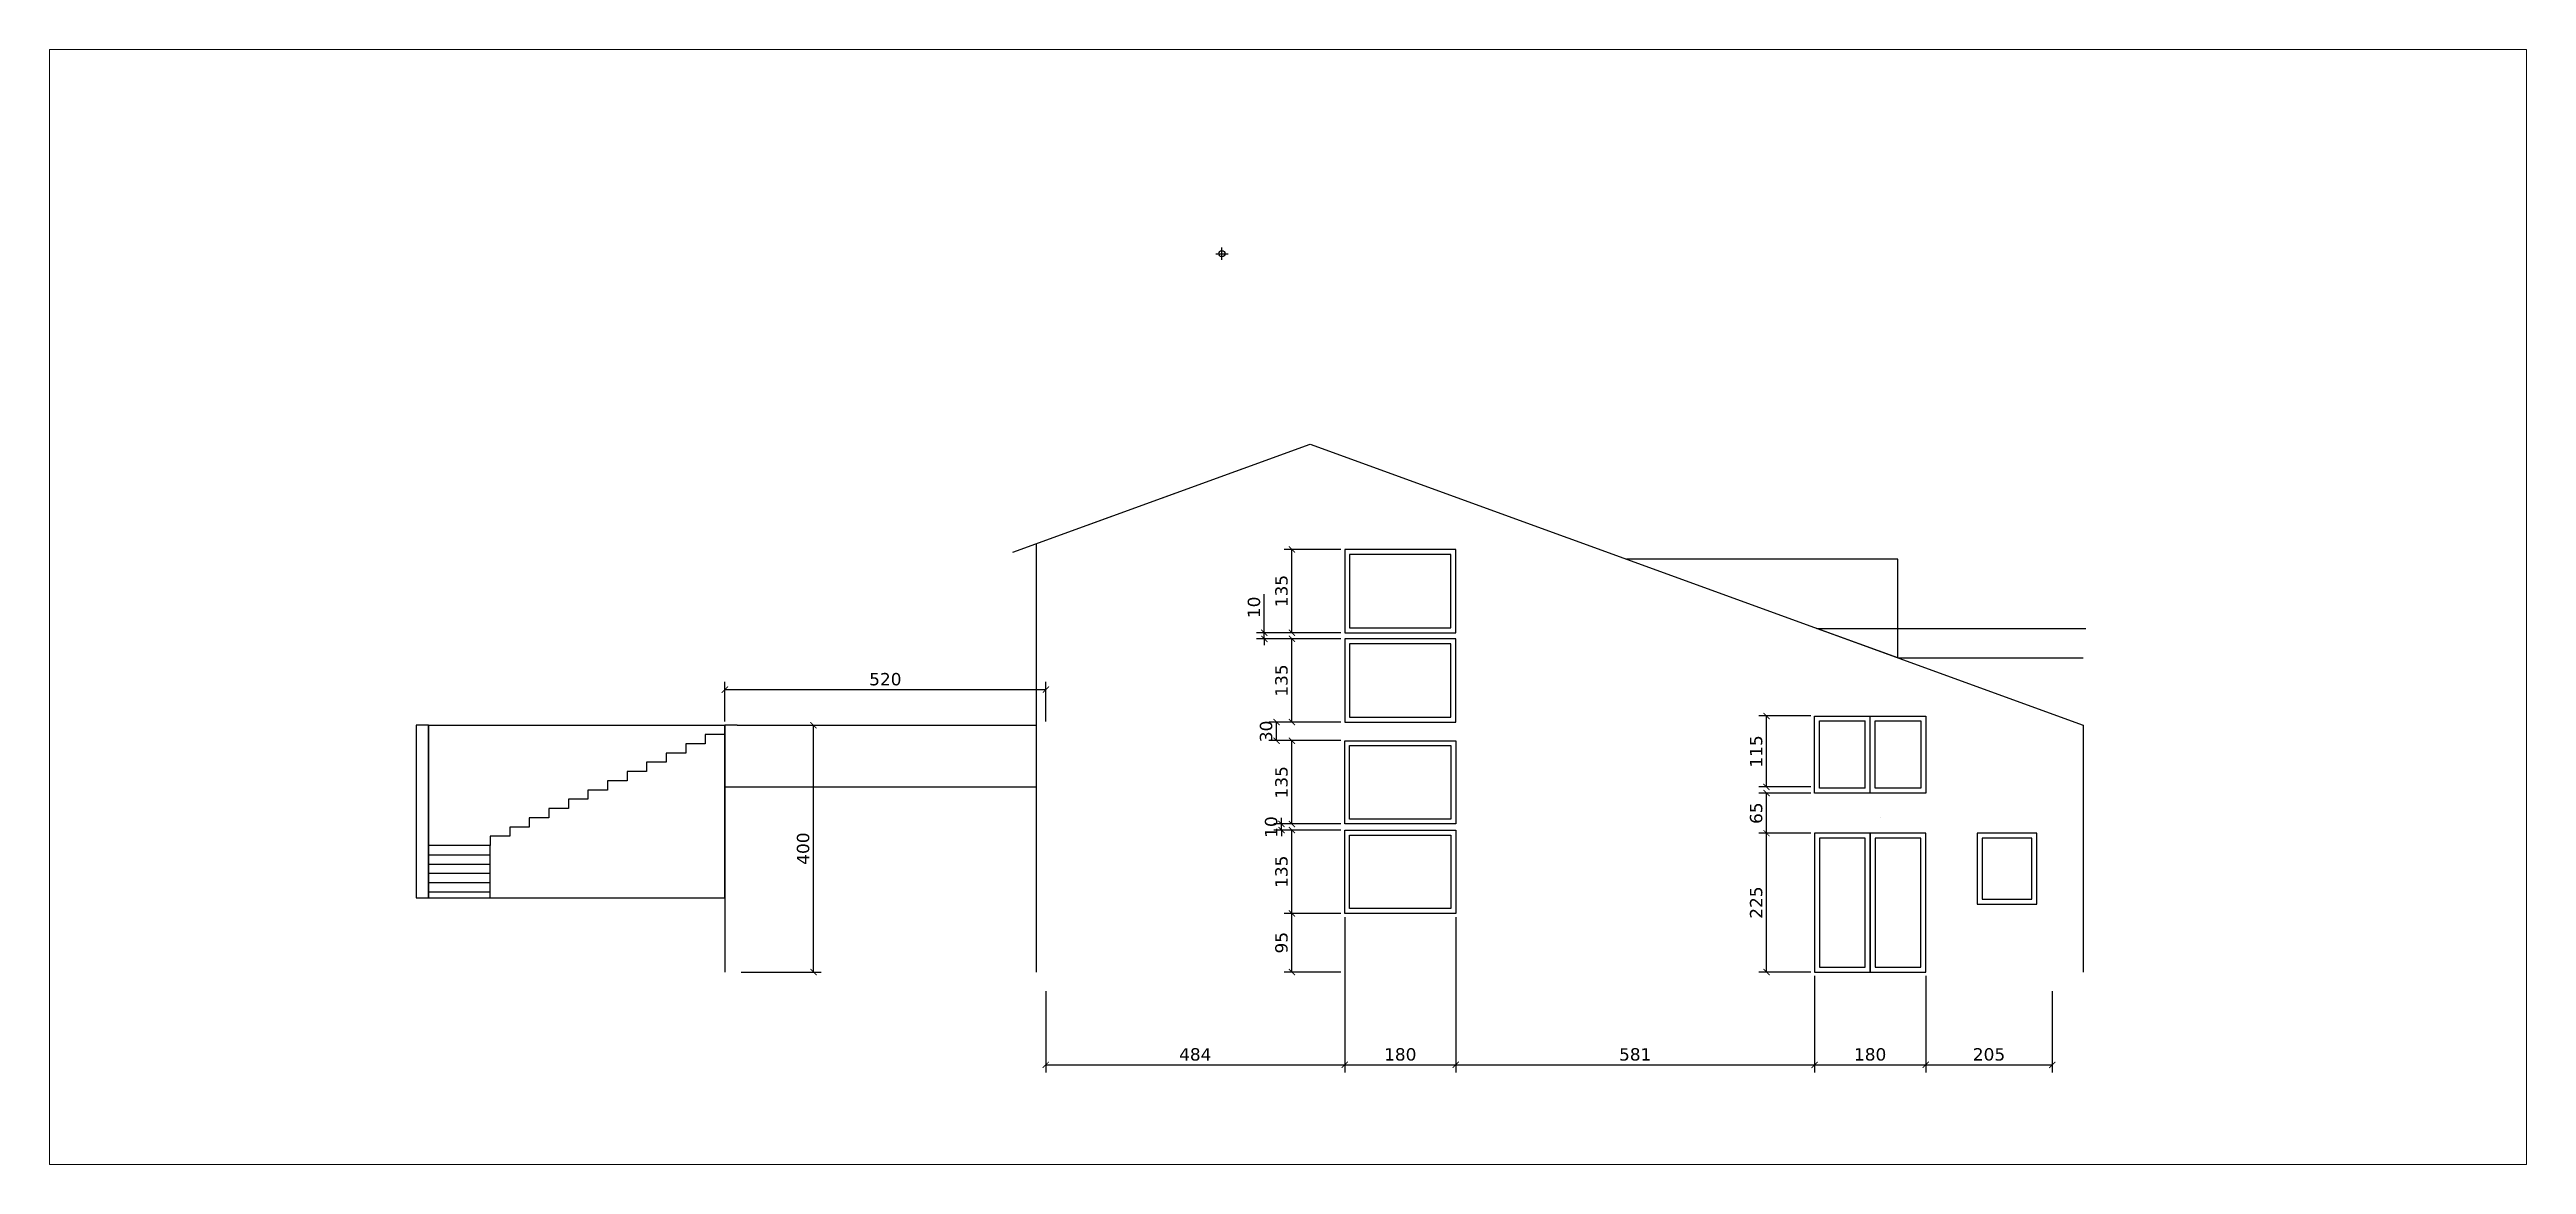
# Paper-space layout 'facade-est' of a CAD drawing. Header units: centimetres. Extents: x -73 to 328, y 52 to 233.
# The model-space entities are those that its viewports show. They can reach past a viewport. Long polylines and large blocks are cut down to what shows.
import ezdxf

# ---------------------------------------------------------------- set-up
doc = ezdxf.new("R2010")
doc.units = ezdxf.units.CM
doc.header["$PDMODE"] = 34
doc.header["$PDSIZE"] = 100
for name, color, linetype in [('A-FP 1', 2, 'Continuous'), ('A-Roof', 2, 'Continuous'), ('A-Wall', 30, 'Continuous'), ('Dimensions', 6, 'Continuous'), ('Facade-VUE', 233, 'Continuous'), ('I-Cloison', 11, 'Continuous'), ('I-STAIRS', 44, 'Continuous'), ('Mur de soutenement', 1, 'Continuous'), ('Title Block', 250, 'Continuous')]:
    doc.layers.add(name, color=color, linetype=linetype)
doc.layers.add('canalisations', color=1, linetype='Continuous', true_color=0xff0000)
doc.styles.add('Seb', font='Verdana.ttf')
doc.dimstyles.new('d', dxfattribs={"dimtxt": 1, "dimasz": 1, "dimexe": 1.25, "dimexo": 0.625, "dimtad": 1, "dimdec": 1, "dimlfac": 0.1, "dimtxsty": 'Seb', "dimblk": 'ARCHTICK', "dimblk1": 'ARCHTICK', "dimblk2": 'ARCHTICK', "dimcen": 2.5, "dimclrd": 256, "dimclre": 256, "dimadec": 0, "dimazin": 0, "dimtfac": 1, "dimtdec": 1, "dimtmove": 0, "dimatfit": 3, "dimldrblk": 'ARCHTICK', "dimfxl": 1, "dimlwd": -1, "dimlwe": -1, "dimarcsym": 0})

# ---------------------------------------------------------------- blocks, each defined once
blk = doc.blocks.new('_ArchTick')
at = {"color": 0, "linetype": 'ByBlock', "const_width": 0.15}
blk.add_lwpolyline([(-0.5, -0.5), (0.5, 0.5)], dxfattribs=at)
blk = doc.blocks.new('*D309')
at = {"layer": 'Defpoints', "color": 0, "transparency": 16777216}
for p in [(264841, 110056), (260001, 108856), (264841, 107602)]:
    blk.add_point(p, dxfattribs=at)
at = {"layer": 'Dimensions', "transparency": 16777216}
for p, q in [((264841, 109993), (264841, 107477)), ((260001, 108793), (260001, 107477)), ((260001, 107602), (264841, 107602))]:
    blk.add_line(p, q, dxfattribs=at)
at = {"layer": 'Dimensions', "transparency": 16777216, "xscale": 100, "yscale": 100, "zscale": 100, "rotation": 180}
blk.add_blockref('_ArchTick', (260001, 107602), dxfattribs=at)
at = {"layer": 'Dimensions', "transparency": 16777216, "xscale": 100, "yscale": 100, "zscale": 100}
blk.add_blockref('_ArchTick', (264841, 107602), dxfattribs=at)
at = {"layer": 'Dimensions', "color": 0, "transparency": 16777216, "insert": (262421, 107769), "char_height": 200, "attachment_point": 5, "style": 'Seb'}
blk.add_mtext('484', dxfattribs=at)
blk = doc.blocks.new('*D310')
at = {"layer": 'Defpoints', "color": 0, "transparency": 16777216}
for p in [(264841, 110056), (266641, 110056), (266641, 107602)]:
    blk.add_point(p, dxfattribs=at)
at = {"layer": 'Dimensions', "transparency": 16777216}
for p, q in [((264841, 109993), (264841, 107477)), ((266641, 109993), (266641, 107477)), ((264841, 107602), (266641, 107602))]:
    blk.add_line(p, q, dxfattribs=at)
at = {"layer": 'Dimensions', "transparency": 16777216, "xscale": 100, "yscale": 100, "zscale": 100, "rotation": 180}
blk.add_blockref('_ArchTick', (264841, 107602), dxfattribs=at)
at = {"layer": 'Dimensions', "transparency": 16777216, "xscale": 100, "yscale": 100, "zscale": 100}
blk.add_blockref('_ArchTick', (266641, 107602), dxfattribs=at)
at = {"layer": 'Dimensions', "color": 0, "transparency": 16777216, "insert": (265741, 107769), "char_height": 200, "attachment_point": 5, "style": 'Seb'}
blk.add_mtext('180', dxfattribs=at)
blk = doc.blocks.new('*D311')
at = {"layer": 'Defpoints', "color": 0, "transparency": 16777216}
for p in [(266641, 110056), (272451, 109106), (272451, 107602)]:
    blk.add_point(p, dxfattribs=at)
at = {"layer": 'Dimensions', "transparency": 16777216}
for p, q in [((266641, 109993), (266641, 107477)), ((272451, 109043), (272451, 107477)), ((266641, 107602), (272451, 107602))]:
    blk.add_line(p, q, dxfattribs=at)
at = {"layer": 'Dimensions', "transparency": 16777216, "xscale": 100, "yscale": 100, "zscale": 100, "rotation": 180}
blk.add_blockref('_ArchTick', (266641, 107602), dxfattribs=at)
at = {"layer": 'Dimensions', "transparency": 16777216, "xscale": 100, "yscale": 100, "zscale": 100}
blk.add_blockref('_ArchTick', (272451, 107602), dxfattribs=at)
at = {"layer": 'Dimensions', "color": 0, "transparency": 16777216, "insert": (269546, 107769), "char_height": 200, "attachment_point": 5, "style": 'Seb'}
blk.add_mtext('581', dxfattribs=at)
blk = doc.blocks.new('*D312')
at = {"layer": 'Defpoints', "color": 0, "transparency": 16777216}
for p in [(272451, 109106), (274251, 109106), (274251, 107602)]:
    blk.add_point(p, dxfattribs=at)
at = {"layer": 'Dimensions', "transparency": 16777216}
for p, q in [((272451, 109043), (272451, 107477)), ((274251, 109043), (274251, 107477)), ((272451, 107602), (274251, 107602))]:
    blk.add_line(p, q, dxfattribs=at)
at = {"layer": 'Dimensions', "transparency": 16777216, "xscale": 100, "yscale": 100, "zscale": 100, "rotation": 180}
blk.add_blockref('_ArchTick', (272451, 107602), dxfattribs=at)
at = {"layer": 'Dimensions', "transparency": 16777216, "xscale": 100, "yscale": 100, "zscale": 100}
blk.add_blockref('_ArchTick', (274251, 107602), dxfattribs=at)
at = {"layer": 'Dimensions', "color": 0, "transparency": 16777216, "insert": (273351, 107769), "char_height": 200, "attachment_point": 5, "style": 'Seb'}
blk.add_mtext('180', dxfattribs=at)
blk = doc.blocks.new('*D313')
at = {"layer": 'Defpoints', "color": 0, "transparency": 16777216}
for p in [(274251, 109106), (276301, 108856), (276301, 107602)]:
    blk.add_point(p, dxfattribs=at)
at = {"layer": 'Dimensions', "transparency": 16777216}
for p, q in [((274251, 109043), (274251, 107477)), ((276301, 108793), (276301, 107477)), ((274251, 107602), (276301, 107602))]:
    blk.add_line(p, q, dxfattribs=at)
at = {"layer": 'Dimensions', "transparency": 16777216, "xscale": 100, "yscale": 100, "zscale": 100, "rotation": 180}
blk.add_blockref('_ArchTick', (274251, 107602), dxfattribs=at)
at = {"layer": 'Dimensions', "transparency": 16777216, "xscale": 100, "yscale": 100, "zscale": 100}
blk.add_blockref('_ArchTick', (276301, 107602), dxfattribs=at)
at = {"layer": 'Dimensions', "color": 0, "transparency": 16777216, "insert": (275276, 107769), "char_height": 200, "attachment_point": 5, "style": 'Seb'}
blk.add_mtext('205', dxfattribs=at)
blk = doc.blocks.new('*D314')
at = {"layer": 'Defpoints', "color": 0, "transparency": 16777216}
for p in [(263986, 110056), (264841, 110056), (264841, 109106)]:
    blk.add_point(p, dxfattribs=at)
at = {"layer": 'Dimensions', "transparency": 16777216}
for p, q in [((264779, 110056), (263861, 110056)), ((263986, 109106), (263986, 110056)), ((264779, 109106), (263861, 109106))]:
    blk.add_line(p, q, dxfattribs=at)
at = {"layer": 'Dimensions', "transparency": 16777216, "xscale": 100, "yscale": 100, "zscale": 100}
for p, rotation in [((263986, 110056), 90), ((263986, 109106), 270)]:
    blk.add_blockref('_ArchTick', p, dxfattribs=dict(at, rotation=rotation))
at = {"layer": 'Dimensions', "color": 0, "transparency": 16777216, "insert": (263818, 109581), "char_height": 200, "attachment_point": 5, "rotation": 90, "style": 'Seb'}
blk.add_mtext('95', dxfattribs=at)
blk = doc.blocks.new('*D315')
at = {"layer": 'Defpoints', "color": 0, "transparency": 16777216}
for p in [(263986, 111406), (264841, 111406), (264841, 110056)]:
    blk.add_point(p, dxfattribs=at)
at = {"layer": 'Dimensions', "transparency": 16777216}
for p, q in [((264779, 111406), (263861, 111406)), ((263986, 110056), (263986, 111406)), ((264779, 110056), (263861, 110056))]:
    blk.add_line(p, q, dxfattribs=at)
at = {"layer": 'Dimensions', "transparency": 16777216, "xscale": 100, "yscale": 100, "zscale": 100}
for p, rotation in [((263986, 111406), 90), ((263986, 110056), 270)]:
    blk.add_blockref('_ArchTick', p, dxfattribs=dict(at, rotation=rotation))
at = {"layer": 'Dimensions', "color": 0, "transparency": 16777216, "insert": (263818, 110731), "char_height": 200, "attachment_point": 5, "rotation": 90, "style": 'Seb'}
blk.add_mtext('135', dxfattribs=at)
blk = doc.blocks.new('*D316')
at = {"layer": 'Defpoints', "color": 0, "transparency": 16777216}
for p in [(263818, 111506), (264841, 111506), (264841, 111406)]:
    blk.add_point(p, dxfattribs=at)
at = {"layer": 'Dimensions', "transparency": 16777216}
for p, q in [((263818, 111506), (263818, 111606)), ((264779, 111506), (263693, 111506)), ((264779, 111406), (263693, 111406)), ((263818, 111406), (263818, 111506)), ((263818, 111406), (263818, 111306))]:
    blk.add_line(p, q, dxfattribs=at)
at = {"layer": 'Dimensions', "transparency": 16777216, "xscale": 100, "yscale": 100, "zscale": 100}
for p, rotation in [((263818, 111506), 270), ((263818, 111406), 90)]:
    blk.add_blockref('_ArchTick', p, dxfattribs=dict(at, rotation=rotation))
at = {"layer": 'Dimensions', "color": 0, "transparency": 16777216, "insert": (263651, 111456), "char_height": 200, "attachment_point": 5, "rotation": 90, "style": 'Seb'}
blk.add_mtext('10', dxfattribs=at)
blk = doc.blocks.new('*D317')
at = {"layer": 'Defpoints', "color": 0, "transparency": 16777216}
for p in [(263986, 112856), (264841, 112856), (264841, 111506)]:
    blk.add_point(p, dxfattribs=at)
at = {"layer": 'Dimensions', "transparency": 16777216}
for p, q in [((264779, 112856), (263861, 112856)), ((263986, 111506), (263986, 112856)), ((264779, 111506), (263861, 111506))]:
    blk.add_line(p, q, dxfattribs=at)
at = {"layer": 'Dimensions', "transparency": 16777216, "xscale": 100, "yscale": 100, "zscale": 100}
for p, rotation in [((263986, 112856), 90), ((263986, 111506), 270)]:
    blk.add_blockref('_ArchTick', p, dxfattribs=dict(at, rotation=rotation))
at = {"layer": 'Dimensions', "color": 0, "transparency": 16777216, "insert": (263818, 112181), "char_height": 200, "attachment_point": 5, "rotation": 90, "style": 'Seb'}
blk.add_mtext('135', dxfattribs=at)
blk = doc.blocks.new('*D318')
at = {"layer": 'Defpoints', "color": 0, "transparency": 16777216}
for p in [(263737, 113156), (264841, 113156), (264841, 112856)]:
    blk.add_point(p, dxfattribs=at)
at = {"layer": 'Dimensions', "transparency": 16777216}
for p, q in [((264779, 113156), (263612, 113156)), ((263737, 112856), (263737, 113156)), ((264779, 112856), (263612, 112856))]:
    blk.add_line(p, q, dxfattribs=at)
at = {"layer": 'Dimensions', "transparency": 16777216, "xscale": 100, "yscale": 100, "zscale": 100}
for p, rotation in [((263737, 113156), 90), ((263737, 112856), 270)]:
    blk.add_blockref('_ArchTick', p, dxfattribs=dict(at, rotation=rotation))
at = {"layer": 'Dimensions', "color": 0, "transparency": 16777216, "insert": (263569, 113006), "char_height": 200, "attachment_point": 5, "rotation": 90, "style": 'Seb'}
blk.add_mtext('30', dxfattribs=at)
blk = doc.blocks.new('*D319')
at = {"layer": 'Defpoints', "color": 0, "transparency": 16777216}
for p in [(263986, 114506), (264841, 114506), (264841, 113156)]:
    blk.add_point(p, dxfattribs=at)
at = {"layer": 'Dimensions', "transparency": 16777216}
for p, q in [((264779, 114506), (263861, 114506)), ((263986, 113156), (263986, 114506)), ((264779, 113156), (263861, 113156))]:
    blk.add_line(p, q, dxfattribs=at)
at = {"layer": 'Dimensions', "transparency": 16777216, "xscale": 100, "yscale": 100, "zscale": 100}
for p, rotation in [((263986, 114506), 90), ((263986, 113156), 270)]:
    blk.add_blockref('_ArchTick', p, dxfattribs=dict(at, rotation=rotation))
at = {"layer": 'Dimensions', "color": 0, "transparency": 16777216, "insert": (263818, 113831), "char_height": 200, "attachment_point": 5, "rotation": 90, "style": 'Seb'}
blk.add_mtext('135', dxfattribs=at)
blk = doc.blocks.new('*D320')
at = {"layer": 'Defpoints', "color": 0, "transparency": 16777216}
for p in [(271673, 111356), (272451, 111356), (272451, 109106)]:
    blk.add_point(p, dxfattribs=at)
at = {"layer": 'Dimensions', "transparency": 16777216}
for p, q in [((272389, 111356), (271548, 111356)), ((271673, 109106), (271673, 111356)), ((272389, 109106), (271548, 109106))]:
    blk.add_line(p, q, dxfattribs=at)
at = {"layer": 'Dimensions', "transparency": 16777216, "xscale": 100, "yscale": 100, "zscale": 100}
for p, rotation in [((271673, 111356), 90), ((271673, 109106), 270)]:
    blk.add_blockref('_ArchTick', p, dxfattribs=dict(at, rotation=rotation))
at = {"layer": 'Dimensions', "color": 0, "transparency": 16777216, "insert": (271506, 110231), "char_height": 200, "attachment_point": 5, "rotation": 90, "style": 'Seb'}
blk.add_mtext('225', dxfattribs=at)
blk = doc.blocks.new('*D321')
at = {"layer": 'Defpoints', "color": 0, "transparency": 16777216}
for p in [(271673, 112006), (272451, 112006), (272451, 111356)]:
    blk.add_point(p, dxfattribs=at)
at = {"layer": 'Dimensions', "transparency": 16777216}
for p, q in [((272389, 112006), (271548, 112006)), ((271673, 111356), (271673, 112006)), ((272389, 111356), (271548, 111356))]:
    blk.add_line(p, q, dxfattribs=at)
at = {"layer": 'Dimensions', "transparency": 16777216, "xscale": 100, "yscale": 100, "zscale": 100}
for p, rotation in [((271673, 112006), 90), ((271673, 111356), 270)]:
    blk.add_blockref('_ArchTick', p, dxfattribs=dict(at, rotation=rotation))
at = {"layer": 'Dimensions', "color": 0, "transparency": 16777216, "insert": (271506, 111681), "char_height": 200, "attachment_point": 5, "rotation": 90, "style": 'Seb'}
blk.add_mtext('65', dxfattribs=at)
blk = doc.blocks.new('*D322')
at = {"layer": 'Defpoints', "color": 0, "transparency": 16777216}
for p in [(271673, 113256), (272451, 113256), (272451, 112106)]:
    blk.add_point(p, dxfattribs=at)
at = {"layer": 'Dimensions', "transparency": 16777216}
for p, q in [((272389, 113256), (271548, 113256)), ((271673, 112106), (271673, 113256)), ((272389, 112106), (271548, 112106))]:
    blk.add_line(p, q, dxfattribs=at)
at = {"layer": 'Dimensions', "transparency": 16777216, "xscale": 100, "yscale": 100, "zscale": 100}
for p, rotation in [((271673, 113256), 90), ((271673, 112106), 270)]:
    blk.add_blockref('_ArchTick', p, dxfattribs=dict(at, rotation=rotation))
at = {"layer": 'Dimensions', "color": 0, "transparency": 16777216, "insert": (271506, 112681), "char_height": 200, "attachment_point": 5, "rotation": 90, "style": 'Seb'}
blk.add_mtext('115', dxfattribs=at)
blk = doc.blocks.new('*D324')
at = {"layer": 'Defpoints', "color": 0, "transparency": 16777216}
for p in [(253758, 105873), (254801, 105873), (254801, 99673)]:
    blk.add_point(p, dxfattribs=at)
at = {"layer": 'Dimensions', "transparency": 16777216}
for p, q in [((254739, 105873), (253633, 105873)), ((253758, 99673), (253758, 105873)), ((254739, 99673), (253633, 99673))]:
    blk.add_line(p, q, dxfattribs=at)
at = {"layer": 'Dimensions', "transparency": 16777216, "xscale": 100, "yscale": 100, "zscale": 100}
for p, rotation in [((253758, 105873), 90), ((253758, 99673), 270)]:
    blk.add_blockref('_ArchTick', p, dxfattribs=dict(at, rotation=rotation))
at = {"layer": 'Dimensions', "color": 0, "transparency": 16777216, "insert": (253590, 102773), "char_height": 200, "attachment_point": 5, "rotation": 90, "style": 'Seb'}
blk.add_mtext('620', dxfattribs=at)
blk = doc.blocks.new('*D325')
at = {"layer": 'Defpoints', "color": 0, "transparency": 16777216}
for p in [(255001, 113106), (256238, 113106), (255001, 109106)]:
    blk.add_point(p, dxfattribs=at)
at = {"layer": 'Dimensions', "transparency": 16777216}
for p, q in [((255064, 113106), (256363, 113106)), ((256238, 109106), (256238, 113106)), ((255064, 109106), (256363, 109106))]:
    blk.add_line(p, q, dxfattribs=at)
at = {"layer": 'Dimensions', "transparency": 16777216, "xscale": 100, "yscale": 100, "zscale": 100}
for p, rotation in [((256238, 113106), 90), ((256238, 109106), 270)]:
    blk.add_blockref('_ArchTick', p, dxfattribs=dict(at, rotation=rotation))
at = {"layer": 'Dimensions', "color": 0, "transparency": 16777216, "insert": (256070, 111106), "char_height": 200, "attachment_point": 5, "rotation": 90, "style": 'Seb'}
blk.add_mtext('400', dxfattribs=at)
blk = doc.blocks.new('*D327')
at = {"layer": 'Defpoints', "color": 0, "transparency": 16777216}
for p in [(260001, 113683), (254801, 113106), (260001, 113106)]:
    blk.add_point(p, dxfattribs=at)
at = {"layer": 'Dimensions', "transparency": 16777216}
for p, q in [((254801, 113168), (254801, 113808)), ((254801, 113683), (260001, 113683)), ((260001, 113168), (260001, 113808))]:
    blk.add_line(p, q, dxfattribs=at)
at = {"layer": 'Dimensions', "transparency": 16777216, "xscale": 100, "yscale": 100, "zscale": 100, "rotation": 180}
blk.add_blockref('_ArchTick', (254801, 113683), dxfattribs=at)
at = {"layer": 'Dimensions', "transparency": 16777216, "xscale": 100, "yscale": 100, "zscale": 100}
blk.add_blockref('_ArchTick', (260001, 113683), dxfattribs=at)
at = {"layer": 'Dimensions', "color": 0, "transparency": 16777216, "insert": (257401, 113851), "char_height": 200, "attachment_point": 5, "style": 'Seb'}
blk.add_mtext('520', dxfattribs=at)
blk = doc.blocks.new('*D328')
at = {"layer": 'Defpoints', "color": 0, "transparency": 16777216}
for p in [(276801, 105873), (277813, 105873), (276801, 101873)]:
    blk.add_point(p, dxfattribs=at)
at = {"layer": 'Dimensions', "transparency": 16777216}
for p, q in [((276864, 105873), (277938, 105873)), ((277813, 101873), (277813, 105873)), ((276864, 101873), (277938, 101873))]:
    blk.add_line(p, q, dxfattribs=at)
at = {"layer": 'Dimensions', "transparency": 16777216, "xscale": 100, "yscale": 100, "zscale": 100}
for p, rotation in [((277813, 105873), 90), ((277813, 101873), 270)]:
    blk.add_blockref('_ArchTick', p, dxfattribs=dict(at, rotation=rotation))
at = {"layer": 'Dimensions', "color": 0, "transparency": 16777216, "insert": (277646, 103873), "char_height": 200, "attachment_point": 5, "rotation": 90, "style": 'Seb'}
blk.add_mtext('400', dxfattribs=at)
blk = doc.blocks.new('*D339')
at = {"layer": 'Defpoints', "color": 0, "transparency": 16777216}
for p in [(263986, 115956), (264841, 115956), (264841, 114606)]:
    blk.add_point(p, dxfattribs=at)
at = {"layer": 'Dimensions', "transparency": 16777216}
for p, q in [((264779, 115956), (263861, 115956)), ((263986, 114606), (263986, 115956)), ((264779, 114606), (263861, 114606))]:
    blk.add_line(p, q, dxfattribs=at)
at = {"layer": 'Dimensions', "transparency": 16777216, "xscale": 100, "yscale": 100, "zscale": 100}
for p, rotation in [((263986, 115956), 90), ((263986, 114606), 270)]:
    blk.add_blockref('_ArchTick', p, dxfattribs=dict(at, rotation=rotation))
at = {"layer": 'Dimensions', "color": 0, "transparency": 16777216, "insert": (263818, 115281), "char_height": 200, "attachment_point": 5, "rotation": 90, "style": 'Seb'}
blk.add_mtext('135', dxfattribs=at)
blk = doc.blocks.new('*D340')
at = {"layer": 'Defpoints', "color": 0, "transparency": 16777216}
for p in [(263539, 114606), (264841, 114606), (264841, 114506)]:
    blk.add_point(p, dxfattribs=at)
at = {"layer": 'Dimensions', "transparency": 16777216}
for p, q in [((263539, 114606), (263539, 115229)), ((264779, 114606), (263414, 114606)), ((264779, 114506), (263414, 114506)), ((263539, 114506), (263539, 114606)), ((263539, 114506), (263539, 114406))]:
    blk.add_line(p, q, dxfattribs=at)
at = {"layer": 'Dimensions', "transparency": 16777216, "xscale": 100, "yscale": 100, "zscale": 100}
for p, rotation in [((263539, 114606), 270), ((263539, 114506), 90)]:
    blk.add_blockref('_ArchTick', p, dxfattribs=dict(at, rotation=rotation))
at = {"layer": 'Dimensions', "color": 0, "transparency": 16777216, "insert": (263372, 115017), "char_height": 200, "attachment_point": 5, "rotation": 90, "style": 'Seb'}
blk.add_mtext('10', dxfattribs=at)

msp = doc.modelspace()

# ---------------------------------------------------------------- linework, layer by layer
at = {"layer": 'A-FP 1'}
for p, q in [((255001.36, 113105.57), (259841.36, 113105.57)), ((254801.36, 112105.57), (259841.36, 112105.57))]:
    msp.add_line(p, q, dxfattribs=at)
at = {"layer": 'A-Roof'}
for p, q in [((259465.48, 115910.53), (264280.14, 117662.92)), ((260001.36, 116105.57), (264280.14, 117662.92)), ((264280.14, 117662.92), (276801.36, 113105.57)), ((276801.36, 113105.57), (276801.36, 112505.57))]:
    msp.add_line(p, q, dxfattribs=at)
at = {"layer": 'A-Wall'}
msp.add_line((259841.36, 116047.34), (259841.36, 109105.57), dxfattribs=at)
at = {"layer": 'canalisations'}
msp.add_point((262851.36, 120748.14), dxfattribs=at)
at = {"layer": 'Facade-VUE'}
for p, q in [((273271.36, 112085.57), (273271.36, 113175.57)), ((273351.36, 112005.57), (273351.36, 113255.57)), ((273431.36, 112085.57), (273431.36, 113175.57))]:
    msp.add_line(p, q, dxfattribs=at)
for points in [[(264841.36, 114605.57), (266641.36, 114605.57), (266641.36, 115955.57), (264841.36, 115955.57)], [(264921.36, 114685.57), (266561.36, 114685.57), (266561.36, 115875.57), (264921.36, 115875.57)], [(264841.36, 113155.57), (266641.36, 113155.57), (266641.36, 114505.57), (264841.36, 114505.57)], [(264921.36, 113235.57), (266561.36, 113235.57), (266561.36, 114425.57), (264921.36, 114425.57)], [(274251.36, 112005.57), (272451.36, 112005.57), (272451.36, 113255.57), (274251.36, 113255.57)], [(266641.36, 111505.57), (264841.36, 111505.57), (264841.36, 112855.57), (266641.36, 112855.57)], [(266561.36, 111585.57), (264921.36, 111585.57), (264921.36, 112775.57), (266561.36, 112775.57)], [(266641.36, 110055.57), (264841.36, 110055.57), (264841.36, 111405.57), (266641.36, 111405.57)], [(266561.36, 110135.57), (264921.36, 110135.57), (264921.36, 111325.57), (266561.36, 111325.57)], [(272451.36, 109105.57), (273351.36, 109105.57), (273351.36, 111355.57), (272451.36, 111355.57)], [(272531.36, 109185.57), (273271.36, 109185.57), (273271.36, 111275.57), (272531.36, 111275.57)], [(273351.36, 109105.57), (274251.36, 109105.57), (274251.36, 111355.57), (273351.36, 111355.57)], [(273431.36, 109185.57), (274171.36, 109185.57), (274171.36, 111275.57), (273431.36, 111275.57)], [(275086.36, 111355.57), (275086.36, 110205.57), (276051.36, 110205.57), (276051.36, 111355.57)], [(275166.36, 111275.57), (275166.36, 110285.57), (275971.36, 110285.57), (275971.36, 111275.57)]]:
    msp.add_lwpolyline(points, close=True, dxfattribs=at)
for points in [[(273271.36, 112085.57), (272531.36, 112085.57), (272531.36, 113175.57), (273271.36, 113175.57)], [(273431.36, 113175.57), (274171.36, 113175.57), (274171.36, 112085.57), (273431.36, 112085.57)]]:
    msp.add_lwpolyline(points, dxfattribs=at)
at = {"layer": 'I-Cloison'}
msp.add_line((273522.26, 111605.57), (273522.26, 111605.57), dxfattribs=at)
at = {"layer": 'I-STAIRS'}
for p, q in [((254484.69, 112805.57), (254168.02, 112805.57)), ((254168.02, 112805.57), (254168.02, 112655.57)), ((254801.36, 112955.57), (254484.69, 112955.57)), ((254484.69, 112955.57), (254484.69, 112805.57)), ((254801.36, 110305.57), (254801.36, 113105.57)), ((254801.36, 113105.57), (254801.36, 112955.57)), ((253534.69, 112355.57), (253218.02, 112355.57)), ((253218.02, 112355.57), (253218.02, 112205.57)), ((253851.36, 112505.57), (253534.69, 112505.57)), ((253534.69, 112505.57), (253534.69, 112355.57)), ((254168.02, 112655.57), (253851.36, 112655.57)), ((253851.36, 112655.57), (253851.36, 112505.57)), ((252901.36, 112055.57), (252584.69, 112055.57)), ((252584.69, 112055.57), (252584.69, 111905.57)), ((253218.02, 112205.57), (252901.36, 112205.57)), ((252901.36, 112205.57), (252901.36, 112055.57)), ((251951.36, 111605.57), (251634.69, 111605.57)), ((251634.69, 111605.57), (251634.69, 111455.57)), ((252268.02, 111755.57), (251951.36, 111755.57)), ((251951.36, 111755.57), (251951.36, 111605.57)), ((252584.69, 111905.57), (252268.02, 111905.57)), ((252268.02, 111905.57), (252268.02, 111755.57)), ((251001.36, 111155.57), (250001.36, 111155.57)), ((250001.36, 110305.57), (250001.36, 111155.57)), ((250001.36, 111155.57), (250001.36, 110405.57)), ((251318.02, 111305.57), (251001.36, 111305.57)), ((251001.36, 111305.57), (251001.36, 111155.57)), ((251001.36, 110305.57), (251001.36, 111155.57)), ((251634.69, 111455.57), (251318.02, 111455.57)), ((251318.02, 111455.57), (251318.02, 111305.57)), ((250001.36, 111005.57), (251001.36, 111005.57)), ((250001.36, 110855.57), (251001.36, 110855.57)), ((250001.36, 110705.57), (251001.36, 110705.57)), ((250001.36, 110555.57), (251001.36, 110555.57)), ((250001.36, 110405.57), (251001.36, 110405.57))]:
    msp.add_line(p, q, dxfattribs=at)
at = {"layer": 'Mur de soutenement'}
for p, q in [((273801.36, 115797.48), (269405.39, 115797.48)), ((273801.36, 114197.48), (273801.36, 115797.48)), ((273801.36, 114197.48), (272485.79, 114676.31)), ((272485.79, 114676.31), (276843.3, 114676.31)), ((273801.36, 114197.48), (276801.36, 114197.48)), ((250001.36, 113105.57), (249801.36, 113105.57)), ((249801.36, 113105.57), (249801.36, 110305.57)), ((250001.36, 113105.57), (254801.36, 113105.57)), ((250001.36, 113105.57), (250001.36, 110305.57)), ((250001.36, 110305.57), (250001.36, 113105.57)), ((254801.36, 113105.57), (254801.36, 110105.57)), ((255001.36, 113105.57), (254801.36, 113105.57)), ((254801.36, 113105.57), (254801.36, 109105.57)), ((276801.36, 112905.57), (276801.36, 109105.57)), ((254801.36, 111105.57), (254801.36, 110105.57)), ((249801.36, 110305.57), (250001.36, 110305.57)), ((250001.36, 110305.57), (254801.36, 110305.57))]:
    msp.add_line(p, q, dxfattribs=at)
for points in [[(254801.36, 105672.76), (254801.36, 105872.76), (276801.36, 105872.76), (276801.36, 105672.76)], [(255001.36, 105672.76), (255001.36, 99672.76), (254801.36, 99672.76), (254801.36, 105872.76), (255001.36, 105872.76)], [(276601.36, 105872.76), (276801.36, 105872.76), (276801.36, 90112.76), (276601.36, 90112.76), (276601.36, 105672.76)]]:
    msp.add_lwpolyline(points, dxfattribs=at)

# ---------------------------------------------------------------- dimensions: what is measured, and where the dimension line sits
at = {"layer": 'Dimensions'}
for base, p1, p2, picture, middle in [((263985.67, 115955.57), (264841.36, 114605.57), (264841.36, 115955.57), '*D339', (263818.4, 115280.57)), ((263539.22, 114605.57), (264841.36, 114505.57), (264841.36, 114605.57), '*D340', (263371.95, 115017.16)), ((263985.67, 114505.57), (264841.36, 113155.57), (264841.36, 114505.57), '*D319', (263818.4, 113830.57)), ((256237.65, 113105.57), (255001.36, 109105.57), (255001.36, 113105.57), '*D325', (256070.38, 111105.57)), ((271673.34, 113255.57), (272451.36, 112105.57), (272451.36, 113255.57), '*D322', (271506.07, 112680.57)), ((263985.67, 112855.57), (264841.36, 111505.57), (264841.36, 112855.57), '*D317', (263818.4, 112180.57)), ((271673.34, 112005.57), (272451.36, 111355.57), (272451.36, 112005.57), '*D321', (271506.07, 111680.57)), ((263985.67, 111405.57), (264841.36, 110055.57), (264841.36, 111405.57), '*D315', (263818.4, 110730.57)), ((271673.34, 111355.57), (272451.36, 109105.57), (272451.36, 111355.57), '*D320', (271506.07, 110230.57)), ((263985.67, 110055.57), (264841.36, 109105.57), (264841.36, 110055.57), '*D314', (263818.4, 109580.57)), ((253757.56, 105872.76), (254801.36, 99672.76), (254801.36, 105872.76), '*D324', (253590.29, 102772.76)), ((277813.19, 105872.76), (276801.36, 101872.76), (276801.36, 105872.76), '*D328', (277645.92, 103872.76))]:
    dim = msp.add_linear_dim(base=base, p1=p1, p2=p2, angle=90, dimstyle='d', override={"dimtxt": 2}, dxfattribs=at)
    dim.commit()
    dim.dimension.update_dxf_attribs({"geometry": picture, "text_midpoint": middle})
for base, p1, p2, picture, middle in [((260001.36, 113683.3), (254801.36, 113105.57), (260001.36, 113105.57), '*D327', (257401.36, 113850.57)), ((264841.36, 107601.56), (260001.36, 108855.57), (264841.36, 110055.57), '*D309', (262421.36, 107768.83)), ((266641.36, 107601.56), (264841.36, 110055.57), (266641.36, 110055.57), '*D310', (265741.36, 107768.83)), ((272451.36, 107601.56), (266641.36, 110055.57), (272451.36, 109105.57), '*D311', (269546.36, 107768.83)), ((274251.36, 107601.56), (272451.36, 109105.57), (274251.36, 109105.57), '*D312', (273351.36, 107768.83)), ((276301.36, 107601.56), (274251.36, 109105.57), (276301.36, 108855.57), '*D313', (275276.36, 107768.83))]:
    dim = msp.add_linear_dim(base=base, p1=p1, p2=p2, dimstyle='d', override={"dimtxt": 2}, dxfattribs=at)
    dim.commit()
    dim.dimension.update_dxf_attribs({"geometry": picture, "text_midpoint": middle})
for base, p1, p2, override, picture, middle in [((263736.65, 113155.57), (264841.36, 112855.57), (264841.36, 113155.57), {"dimtxt": 2, "dimtad": 3}, '*D318', (263736.65, 113005.57)), ((263818.4, 111505.57), (264841.36, 111405.57), (264841.36, 111505.57), {"dimtxt": 2}, '*D316', (263818.4, 111455.57))]:
    dim = msp.add_linear_dim(base=base, p1=p1, p2=p2, angle=90, dimstyle='d', override=override, dxfattribs=at)
    dim.commit()
    dim.dimension.update_dxf_attribs({"geometry": picture, "text_midpoint": middle, "dimtype": 160})

psp = doc.layouts.new('facade-est')

# ---------------------------------------------------------------- viewports
at = {"layer": 'Title Block', "view_target_point": (16313.45, 2053.84)}
psp.add_viewport(center=(127.77, 142.79), size=(401.16, 180.733), view_center_point=(247609.31, 112969), view_height=18073.2967, dxfattribs=at)

doc.saveas('drawing.dxf')
